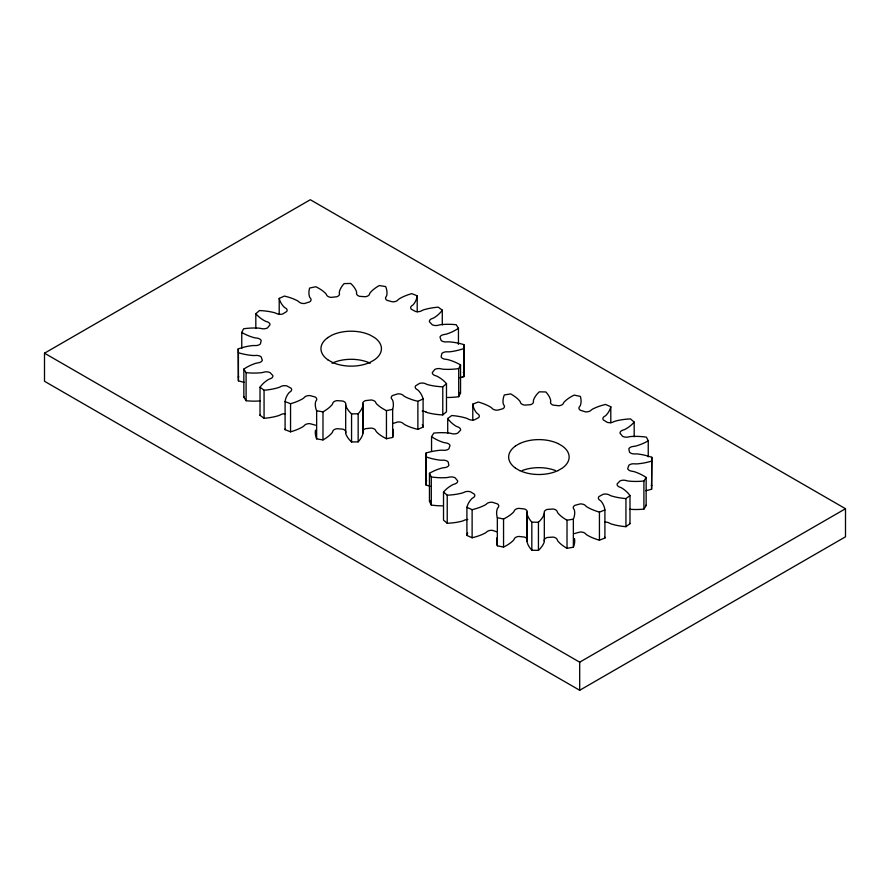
<?xml version="1.0" encoding="UTF-8"?>
<svg xmlns="http://www.w3.org/2000/svg" width="890" height="890" viewBox="0 0 890 890"><rect width="100%" height="100%" fill="white"/><g stroke="black" fill="none" stroke-linecap="round" stroke-linejoin="round"><path stroke-width="1.33" d="M430.193 486.263A46.747 26.989 0 0 1 425.898 484.905L426.11 453.01A46.903 27.078 0 0 1 436.545 450.674L438.981 450.385A11.003 6.352 0 0 1 442.786 450.24A5.618 3.248 0 0 0 448.894 448.794L450.006 445.456A5.618 3.248 0 0 0 445.256 442.808A10.836 6.263 0 0 1 441.818 441.863L439.738 441.073A46.814 27.023 0 0 1 431.55 436.678L433.797 433.085A46.881 27.067 0 0 1 444.967 432.729L447.436 432.896A11.047 6.375 0 0 1 451.13 433.441A5.618 3.237 0 0 0 457.716 433.152L460.564 430.182A5.618 3.248 0 0 0 457.471 426.811A10.814 6.241 0 0 1 454.701 425.298L453.144 424.174A46.847 27.045 0 0 1 447.715 418.522L451.764 415.519A46.847 27.045 0 0 1 462.578 417.176L464.847 417.766A10.914 6.308 0 0 1 468.062 418.945A5.618 3.237 0 0 0 474.481 419.846L478.776 417.521A5.618 3.248 0 0 0 477.641 413.772A10.958 6.33 0 0 1 475.827 411.836L474.937 410.49A46.87 27.056 0 0 1 472.79 404.149L478.264 402.013A46.881 27.067 0 0 1 487.653 405.517L489.489 406.485A10.98 6.341 0 0 1 491.925 408.176A5.618 3.248 0 0 0 497.555 410.19L502.883 408.744A5.618 3.248 0 0 0 503.807 404.961A10.814 6.241 0 0 1 503.117 402.803L502.995 401.368A46.792 27.012 0 0 1 504.341 394.96L510.682 393.903A46.858 27.056 0 0 1 517.746 398.909L518.97 400.155A10.825 6.252 0 0 1 520.383 402.202A5.618 3.248 0 0 0 524.655 405.106L530.496 404.694A5.618 3.237 0 0 0 533.399 401.268A11.114 6.419 0 0 1 533.9 399.087L534.556 397.697A46.936 27.101 0 0 1 539.273 391.834L545.87 391.967A46.847 27.045 0 0 1 549.909 397.986L550.398 399.399A10.936 6.308 0 0 1 550.643 401.59A5.618 3.248 0 0 0 553.157 405.117L558.931 405.762A5.618 3.248 0 0 0 563.526 403.025A10.98 6.341 0 0 1 565.172 401.034L566.541 399.832A46.825 27.034 0 0 1 574.15 395.104L580.358 396.406A46.858 27.056 0 0 1 580.981 402.847L580.692 404.282A11.036 6.375 0 0 1 579.757 406.407A5.618 3.248 0 0 0 580.258 410.212L585.409 411.859A5.618 3.248 0 0 0 591.238 410.068A10.858 6.263 0 0 1 593.864 408.477L595.81 407.576A46.803 27.023 0 0 1 605.589 404.438L610.796 406.774L610.796 422.828M425.898 484.905L426.11 453.01M645.84 490.679A46.803 27.023 0 0 0 651.591 489.189L651.814 457.293A46.892 27.067 0 0 0 641.668 454.579L639.265 454.2A10.914 6.308 0 0 0 635.482 453.911A5.618 3.248 0 0 1 629.553 452.231L628.818 448.86A5.618 3.248 0 0 1 633.858 446.391A10.869 6.274 0 0 0 637.396 445.579L639.565 444.867A46.858 27.056 0 0 0 648.243 440.795L646.407 437.135A46.825 27.034 0 0 0 635.304 436.356L632.812 436.423A10.958 6.33 0 0 0 629.074 436.823A5.618 3.237 0 0 1 622.533 436.289L620.03 433.207A5.618 3.248 0 0 1 623.501 429.959A10.98 6.341 0 0 0 626.438 428.557L628.118 427.5A46.781 27.012 0 0 0 634.181 422.071L630.476 418.912A46.87 27.056 0 0 0 619.507 420.158L617.171 420.67A11.036 6.375 0 0 0 613.822 421.715A5.618 3.248 0 0 1 607.314 422.372L603.298 419.891A5.618 3.248 0 0 1 604.866 416.186A10.78 6.23 0 0 0 606.891 414.328L607.926 413.016A46.792 27.012 0 0 0 610.796 406.774M651.591 489.189L651.814 457.293M241.757 348.468L241.757 332.426L243.593 328.766A46.836 27.045 0 0 1 254.696 327.987L257.188 328.054A10.88 6.274 0 0 1 260.926 328.454A5.618 3.248 0 0 0 267.467 327.921L269.97 324.839A5.618 3.248 0 0 0 266.499 321.59A10.936 6.319 0 0 1 263.562 320.189L261.882 319.132A46.792 27.012 0 0 1 255.819 313.703L259.513 310.543A46.725 26.978 0 0 1 270.493 311.789L272.829 312.301A10.914 6.297 0 0 1 276.167 313.347A5.618 3.248 0 0 0 282.686 314.003L286.702 311.522A5.618 3.237 0 0 0 285.134 307.818A10.88 6.274 0 0 1 283.109 305.96L282.074 304.647A46.781 27.012 0 0 1 279.204 298.406L284.411 296.07A46.847 27.045 0 0 1 294.19 299.207L296.136 300.108A10.858 6.263 0 0 1 298.751 301.699A5.618 3.248 0 0 0 304.591 303.49L309.753 301.844A5.618 3.248 0 0 0 310.243 298.039A11.036 6.375 0 0 1 309.308 295.914L309.019 294.479A46.858 27.056 0 0 1 309.642 288.037L315.85 286.736A46.981 27.123 0 0 1 323.459 291.464L324.828 292.665A10.88 6.286 0 0 1 326.474 294.657A5.618 3.248 0 0 0 331.069 297.394L336.843 296.748A5.618 3.248 0 0 0 339.357 293.222A10.992 6.352 0 0 1 339.602 291.03L340.091 289.617A46.881 27.067 0 0 1 344.13 283.599L350.727 283.465A46.892 27.067 0 0 1 355.444 289.328L356.1 290.719A10.914 6.308 0 0 1 356.601 292.899A5.618 3.248 0 0 0 359.504 296.326L365.345 296.737A5.618 3.248 0 0 0 369.617 293.834A10.903 6.297 0 0 1 371.03 291.786L372.254 290.541A46.77 27 0 0 1 379.318 285.534L385.659 286.591A46.758 27 0 0 1 387.005 292.999L386.883 294.434A10.78 6.23 0 0 1 386.193 296.593A5.618 3.237 0 0 0 387.117 300.375L392.457 301.821A5.618 3.248 0 0 0 398.075 299.808A10.936 6.319 0 0 1 400.5 298.117L402.347 297.149A46.87 27.056 0 0 1 411.736 293.644L417.21 295.78L417.21 311.834M447.603 397.474A46.858 27.056 0 0 0 458.706 396.695L458.706 368.605L460.542 364.945A46.77 27 0 0 0 451.864 360.873L449.695 360.161A10.969 6.33 0 0 0 446.157 359.349A5.618 3.248 0 0 1 441.117 356.879L441.852 353.508A5.618 3.248 0 0 1 447.781 351.828A10.992 6.352 0 0 0 451.564 351.55L453.967 351.172A46.847 27.045 0 0 0 464.102 348.446L463.89 344.63A46.903 27.078 0 0 0 453.455 342.305L451.019 342.016A10.88 6.286 0 0 0 447.214 341.871A5.618 3.248 0 0 1 441.106 340.425L439.994 337.088A5.618 3.248 0 0 1 444.744 334.44A10.936 6.319 0 0 0 448.171 333.494L450.262 332.704A46.825 27.034 0 0 0 458.45 328.299L456.203 324.716A46.858 27.056 0 0 0 445.033 324.361L442.564 324.527A11.036 6.375 0 0 0 438.87 325.072A5.618 3.248 0 0 1 432.284 324.783L429.436 321.813A5.618 3.237 0 0 1 432.529 318.442A10.858 6.263 0 0 0 435.288 316.929L436.857 315.805A46.881 27.067 0 0 0 442.286 310.154L438.236 307.15A46.858 27.056 0 0 0 427.423 308.808L425.153 309.397A10.869 6.274 0 0 0 421.938 310.577A5.618 3.248 0 0 1 415.519 311.478L411.213 309.153A5.618 3.248 0 0 1 412.359 305.404A10.791 6.23 0 0 0 414.173 303.468L415.063 302.122A46.87 27.056 0 0 0 417.21 295.78M458.706 396.695L460.542 393.035L460.542 364.945M629.786 509.269A10.914 6.297 0 0 0 630.265 509.303L632.734 509.458A46.792 27.012 0 0 0 643.904 509.102L643.904 481.023L646.151 477.441A46.903 27.078 0 0 0 637.963 473.035L635.883 472.245A10.88 6.286 0 0 0 632.445 471.3A5.618 3.248 0 0 1 627.695 468.652L628.807 465.314A5.618 3.248 0 0 1 634.915 463.868A10.847 6.263 0 0 0 638.72 463.723L641.156 463.434A46.803 27.023 0 0 0 651.591 461.109M643.904 509.102L646.151 505.52L646.151 477.441M392.546 423.618L397.708 421.971A5.618 3.248 0 0 1 403.537 423.762A10.891 6.286 0 0 0 406.163 425.353L408.098 426.254A46.803 27.023 0 0 0 417.877 429.392L423.095 427.055L423.095 398.965A46.814 27.034 0 0 0 420.225 392.724L419.19 391.411A10.914 6.308 0 0 0 417.154 389.553A5.618 3.248 0 0 1 415.597 385.848L419.613 383.368A5.618 3.237 0 0 1 426.121 384.024A11.014 6.364 0 0 0 429.47 385.07L431.806 385.581A46.87 27.056 0 0 0 442.775 386.827L446.48 383.668A46.847 27.045 0 0 0 440.416 378.239L438.726 377.182A10.969 6.33 0 0 0 435.8 375.78A5.618 3.248 0 0 1 432.329 372.532L434.832 369.45A5.618 3.248 0 0 1 441.373 368.916A10.914 6.308 0 0 0 445.111 369.317L447.603 369.383A46.858 27.056 0 0 0 458.706 368.605M426.121 412.115A11.014 6.364 0 0 0 429.47 413.16L431.806 413.672A46.87 27.056 0 0 0 442.775 414.907L446.48 411.759L446.48 383.668M574.528 533.644A5.618 3.248 0 0 1 574.829 533.455L580.158 532.009A5.618 3.248 0 0 1 585.776 534.011A10.925 6.308 0 0 0 588.212 535.702L590.048 536.681A46.758 26.989 0 0 0 599.437 540.186L604.911 538.038L604.911 509.959A46.77 27 0 0 0 602.764 503.618L601.874 502.272A11.014 6.364 0 0 0 600.06 500.347A5.618 3.248 0 0 1 598.926 496.587L603.22 494.262A5.618 3.248 0 0 1 609.639 495.163A10.88 6.274 0 0 0 612.854 496.342L615.124 496.932A46.747 26.989 0 0 0 625.937 498.589L629.986 495.585A46.803 27.023 0 0 0 624.558 489.934L623 488.821A10.858 6.263 0 0 0 620.23 487.308A5.618 3.248 0 0 1 617.137 483.938L619.985 480.956A5.618 3.248 0 0 1 626.571 480.667A10.914 6.297 0 0 0 630.265 481.212L632.734 481.379A46.792 27.012 0 0 0 643.904 481.023M604.955 522.119A5.618 3.248 0 0 1 609.639 523.253A10.88 6.274 0 0 0 612.854 524.421L615.124 525.022A46.747 26.989 0 0 0 625.937 526.68L629.986 523.665L629.986 495.585M327.654 337.655L332.037 335.118A30.238 17.455 0 0 1 370.296 335.163L374.634 337.655A30.238 17.455 0 0 1 374.623 359.716L370.262 362.252A30.238 17.455 0 0 1 332.092 362.219L327.654 359.716M515.355 446.024L519.738 443.487M44.5 353.197L310.31 199.727L845.5 508.724L845.5 536.803L579.69 690.273L44.5 381.276L44.5 353.197L579.69 662.182L845.5 508.724M557.963 470.621L562.346 468.084A30.238 17.455 0 0 0 562.324 446.024L557.963 443.487M345.754 432.306A5.618 3.248 0 0 1 345.698 432.562A10.98 6.341 0 0 0 346.199 434.743L346.855 436.133A46.725 26.978 0 0 0 351.561 441.985L358.158 441.863A46.825 27.034 0 0 0 362.197 435.844L362.697 434.431A10.858 6.263 0 0 0 362.942 432.24A5.618 3.237 0 0 1 365.456 428.702L371.23 428.068A5.618 3.248 0 0 1 375.825 430.805A10.88 6.286 0 0 0 377.46 432.785L378.829 433.997A46.814 27.034 0 0 0 386.449 438.726L392.657 437.424L392.657 409.344A46.881 27.067 0 0 0 393.269 402.892L392.991 401.457A10.88 6.286 0 0 0 392.056 399.332A5.618 3.248 0 0 1 392.546 395.527L397.708 393.881A5.618 3.248 0 0 1 403.537 395.672A10.891 6.286 0 0 0 406.163 397.263L408.098 398.164A46.803 27.023 0 0 0 417.877 401.301L423.095 398.965M544.224 540.163A5.618 3.248 0 0 1 547.205 537.504L553.046 537.082A5.618 3.248 0 0 1 557.318 539.996A10.969 6.341 0 0 0 558.731 542.043L559.955 543.289A46.858 27.056 0 0 0 567.019 548.296L573.36 547.239L573.36 519.148A46.903 27.078 0 0 0 574.706 512.74L574.595 511.305A10.925 6.308 0 0 0 573.894 509.147A5.618 3.248 0 0 1 574.829 505.364L580.158 503.929A5.618 3.248 0 0 1 585.776 505.932A10.925 6.308 0 0 0 588.212 507.623L590.048 508.591A46.758 26.989 0 0 0 599.437 512.095L604.911 509.959M464.102 348.446L464.102 376.526L461.676 377.338A46.914 27.089 0 0 1 459.807 377.894M462.9 376.948L461.676 377.338M358.158 441.863L358.158 413.772A46.825 27.034 0 0 0 362.197 407.753L362.697 406.341A10.858 6.263 0 0 0 362.942 404.149A5.618 3.237 0 0 1 365.456 400.622L371.23 399.977A5.618 3.248 0 0 1 375.825 402.714A10.88 6.286 0 0 0 377.46 404.705L378.829 405.907A46.814 27.034 0 0 0 386.449 410.635L392.657 409.344M497.054 537.638A11.003 6.352 0 0 0 497.009 537.916L496.72 539.351A46.792 27.012 0 0 0 497.343 545.793L503.551 547.094A46.814 27.034 0 0 0 511.172 542.366L512.529 541.164A10.914 6.297 0 0 0 514.175 539.173A5.618 3.248 0 0 1 518.77 536.436L524.544 537.082A5.618 3.237 0 0 1 527.058 540.608A10.88 6.286 0 0 0 527.303 542.8L527.803 544.213A46.825 27.034 0 0 0 531.831 550.231L538.439 550.354L538.439 522.274A46.803 27.023 0 0 0 543.145 516.411L543.801 515.032A10.98 6.341 0 0 0 544.302 512.851A5.618 3.248 0 0 1 547.205 509.425L553.046 509.002A5.618 3.248 0 0 1 557.318 511.906A10.969 6.341 0 0 0 558.731 513.953L559.955 515.199A46.858 27.056 0 0 0 567.019 520.216L573.36 519.148M241.757 332.426A46.858 27.056 0 0 0 250.435 336.498L252.604 337.21A10.869 6.274 0 0 0 256.142 338.022A5.618 3.248 0 0 1 261.182 340.492L260.447 343.863A5.618 3.248 0 0 1 254.507 345.543A11.103 6.408 0 0 0 250.735 345.821L248.332 346.199A46.892 27.067 0 0 0 238.186 348.925L238.409 352.74A46.781 27.012 0 0 0 248.844 355.066L251.28 355.355A10.936 6.308 0 0 0 255.074 355.499A5.618 3.248 0 0 1 261.193 356.946L262.305 360.283A5.618 3.248 0 0 1 257.555 362.931A10.958 6.33 0 0 0 254.117 363.877L252.037 364.666A46.814 27.034 0 0 0 243.849 369.072L246.096 372.654A46.792 27.012 0 0 0 257.266 373.01L259.735 372.843A11.003 6.352 0 0 0 263.429 372.298A5.618 3.248 0 0 1 270.015 372.587L272.863 375.558A5.618 3.248 0 0 1 269.759 378.929A10.858 6.263 0 0 0 267 380.453L265.442 381.565A46.803 27.023 0 0 0 260.014 387.217L264.063 390.221A46.747 26.989 0 0 0 274.877 388.563L277.146 387.973A10.802 6.23 0 0 0 280.361 386.794A5.618 3.248 0 0 1 286.78 385.893L291.075 388.218A5.618 3.248 0 0 1 289.94 391.978A11.036 6.375 0 0 0 288.126 393.903L287.236 395.249A46.881 27.067 0 0 0 285.089 401.59L290.552 403.726A46.758 26.989 0 0 0 299.952 400.222L301.788 399.254A10.969 6.33 0 0 0 304.224 397.563A5.618 3.248 0 0 1 309.842 395.56L315.171 396.996A5.618 3.248 0 0 1 316.106 400.778A10.958 6.33 0 0 0 315.405 402.936L315.294 404.372A46.959 27.112 0 0 0 316.64 410.78L322.981 411.836A46.881 27.067 0 0 0 330.045 406.83L331.269 405.584A10.869 6.274 0 0 0 332.682 403.537A5.618 3.248 0 0 1 336.954 400.634L342.795 401.045A5.618 3.248 0 0 1 345.698 404.483A10.98 6.341 0 0 0 346.199 406.652L346.855 408.043A46.725 26.978 0 0 0 351.561 413.906L358.158 413.772M425.898 456.815A46.747 26.989 0 0 0 436.033 459.54L438.436 459.919A10.98 6.341 0 0 0 442.219 460.197A5.618 3.248 0 0 1 448.148 461.877L448.883 465.248A5.618 3.248 0 0 1 443.843 467.717A10.903 6.297 0 0 0 440.305 468.529L438.136 469.241A46.792 27.012 0 0 0 429.458 473.313L431.294 476.984A46.892 27.078 0 0 0 442.397 477.763L444.889 477.685A10.769 6.219 0 0 0 448.627 477.285A5.618 3.248 0 0 1 455.168 477.819L457.671 480.9A5.618 3.248 0 0 1 454.2 484.149A10.925 6.308 0 0 0 451.263 485.551L449.584 486.608A46.758 26.989 0 0 0 443.52 492.036L447.225 495.196A46.881 27.067 0 0 0 458.194 493.95L460.531 493.438A10.769 6.219 0 0 0 463.879 492.393A5.618 3.237 0 0 1 470.387 491.736L474.403 494.217A5.618 3.248 0 0 1 472.835 497.922A10.914 6.308 0 0 0 470.81 499.78L469.775 501.092A46.814 27.034 0 0 0 466.905 507.333L472.123 509.67A46.803 27.023 0 0 0 481.891 506.532L483.837 505.631A10.858 6.263 0 0 0 486.463 504.04A5.618 3.248 0 0 1 492.292 502.249L497.454 503.896A5.618 3.248 0 0 1 497.944 507.701A11.003 6.352 0 0 0 497.009 509.825L496.72 511.261A46.792 27.012 0 0 0 497.343 517.713L503.551 519.004A46.814 27.034 0 0 0 511.172 514.275L512.529 513.074A10.914 6.297 0 0 0 514.175 511.094A5.618 3.248 0 0 1 518.77 508.346L524.544 508.991A5.618 3.237 0 0 1 527.058 512.518A10.88 6.286 0 0 0 527.303 514.709L527.803 516.122A46.825 27.034 0 0 0 531.831 522.141L538.439 522.274M315.516 430.193A10.958 6.33 0 0 0 315.405 431.027L315.294 432.462A46.959 27.112 0 0 0 316.64 438.87L322.981 439.927A46.881 27.067 0 0 0 330.045 434.921L331.269 433.664A10.869 6.274 0 0 0 332.682 431.628A5.618 3.248 0 0 1 336.954 428.713L342.795 429.136A5.618 3.248 0 0 1 345.765 431.795M497.454 531.986L492.292 530.34A5.618 3.248 0 0 0 486.463 532.131A10.858 6.263 0 0 1 483.837 533.722L481.891 534.623A46.803 27.023 0 0 1 472.123 537.76L466.905 535.424L466.905 507.333M285.089 401.59L285.089 429.67L290.552 431.817A46.758 26.989 0 0 0 299.952 428.312L301.788 427.334A10.969 6.33 0 0 0 304.224 425.643A5.618 3.248 0 0 1 309.842 423.64L315.171 425.086A5.618 3.248 0 0 1 315.472 425.275M519.738 470.621L515.355 468.084M260.014 387.217L260.014 415.296L264.063 418.311A46.747 26.989 0 0 0 274.877 416.654L277.146 416.053A10.802 6.23 0 0 0 280.361 414.885A5.618 3.248 0 0 1 285.045 413.75M467.806 519.493A5.618 3.237 0 0 0 463.879 520.483A10.769 6.219 0 0 1 460.531 521.529L458.194 522.041A46.881 27.067 0 0 1 447.225 523.276L443.52 520.127L443.52 492.036M243.849 369.072L243.849 397.151L246.096 400.734A46.792 27.012 0 0 0 257.266 401.09L259.735 400.934A11.003 6.352 0 0 0 260.214 400.901M429.458 473.313L429.458 501.404L431.294 505.064A46.892 27.078 0 0 0 442.397 505.843M463.89 344.63L464.102 376.526M238.186 348.925L238.409 380.82A46.781 27.012 0 0 0 244.16 382.311M648.243 440.795L648.243 456.848M634.181 422.071L634.181 436.79M625.937 498.589L625.937 526.68M599.437 512.095L599.437 540.186M579.69 662.182L579.69 690.273M567.019 520.216L567.019 548.296M544.313 513.13L544.313 541.209M531.831 522.141L531.831 550.231M527.214 511.75L527.214 539.841M526.991 513.207L526.991 541.298M503.551 519.004L503.551 547.094M497.343 517.713L497.343 545.793M472.79 404.149L472.79 420.202M472.123 509.67L472.123 537.76M458.45 328.299L458.45 344.352M447.715 418.522L447.715 433.241M447.225 495.196L447.225 523.276M442.775 386.827L442.775 414.907M442.286 310.154L442.286 324.872M431.55 436.678L431.55 451.386M431.294 476.984L431.294 505.064M417.877 401.301L417.877 429.392M386.449 410.635L386.449 438.726M363.009 404.839L363.009 432.929M362.786 403.381L362.786 431.472M351.561 413.906L351.561 441.985M345.687 404.75L345.687 432.84M322.981 411.836L322.981 439.927M316.64 410.78L316.64 438.87M290.552 403.726L290.552 431.817M279.204 298.406L279.204 314.459M264.063 390.221L264.063 418.311M255.819 313.703L255.819 328.41M246.096 372.654L246.096 400.734M238.409 352.74L238.409 380.82M522.196 470.543A30.227 17.455 0 0 1 555.505 470.543M538.439 550.354A46.803 27.023 0 0 0 543.145 544.502L543.801 543.111A10.98 6.341 0 0 0 544.302 540.931A5.618 3.248 0 0 1 544.246 540.675M573.36 547.239A46.903 27.078 0 0 0 574.706 540.831L574.595 539.396A10.925 6.308 0 0 0 574.484 538.561M604.788 537.237A46.77 27 0 0 1 604.911 538.038M629.72 523.298A46.803 27.023 0 0 1 629.986 523.665M645.695 505.22A46.903 27.078 0 0 1 646.151 505.52M651.213 485.172A46.892 27.067 0 0 1 651.814 485.384M426.11 481.09A46.903 27.078 0 0 1 426.733 480.9M429.458 501.404A46.792 27.012 0 0 1 430.449 500.825M466.905 535.424A46.814 27.034 0 0 1 467.684 533.032M463.267 372.532A46.903 27.078 0 0 1 463.89 372.721M459.551 392.457A46.77 27 0 0 1 460.542 393.035M422.194 411.124A5.618 3.237 0 0 1 426.121 412.115M422.316 424.664A46.814 27.034 0 0 1 423.095 427.055M392.946 429.269A10.88 6.286 0 0 1 392.991 429.547L393.28 430.971A46.881 27.067 0 0 1 392.657 437.424M285.089 429.67A46.881 27.067 0 0 1 285.212 428.869M260.014 415.296A46.803 27.023 0 0 1 260.281 414.929M243.849 397.151A46.814 27.034 0 0 1 244.305 396.851M238.186 377.015A46.892 27.067 0 0 1 238.787 376.804M332.048 363.22A30.227 17.455 0 0 1 370.251 363.22M557.997 470.588A30.238 17.455 0 0 1 519.793 470.588M515.466 468.084A30.238 17.455 0 0 1 515.466 446.024M519.793 443.532A30.238 17.455 0 0 1 557.997 443.532M327.765 359.716A30.238 17.455 0 0 1 327.765 337.655"/></g></svg>
